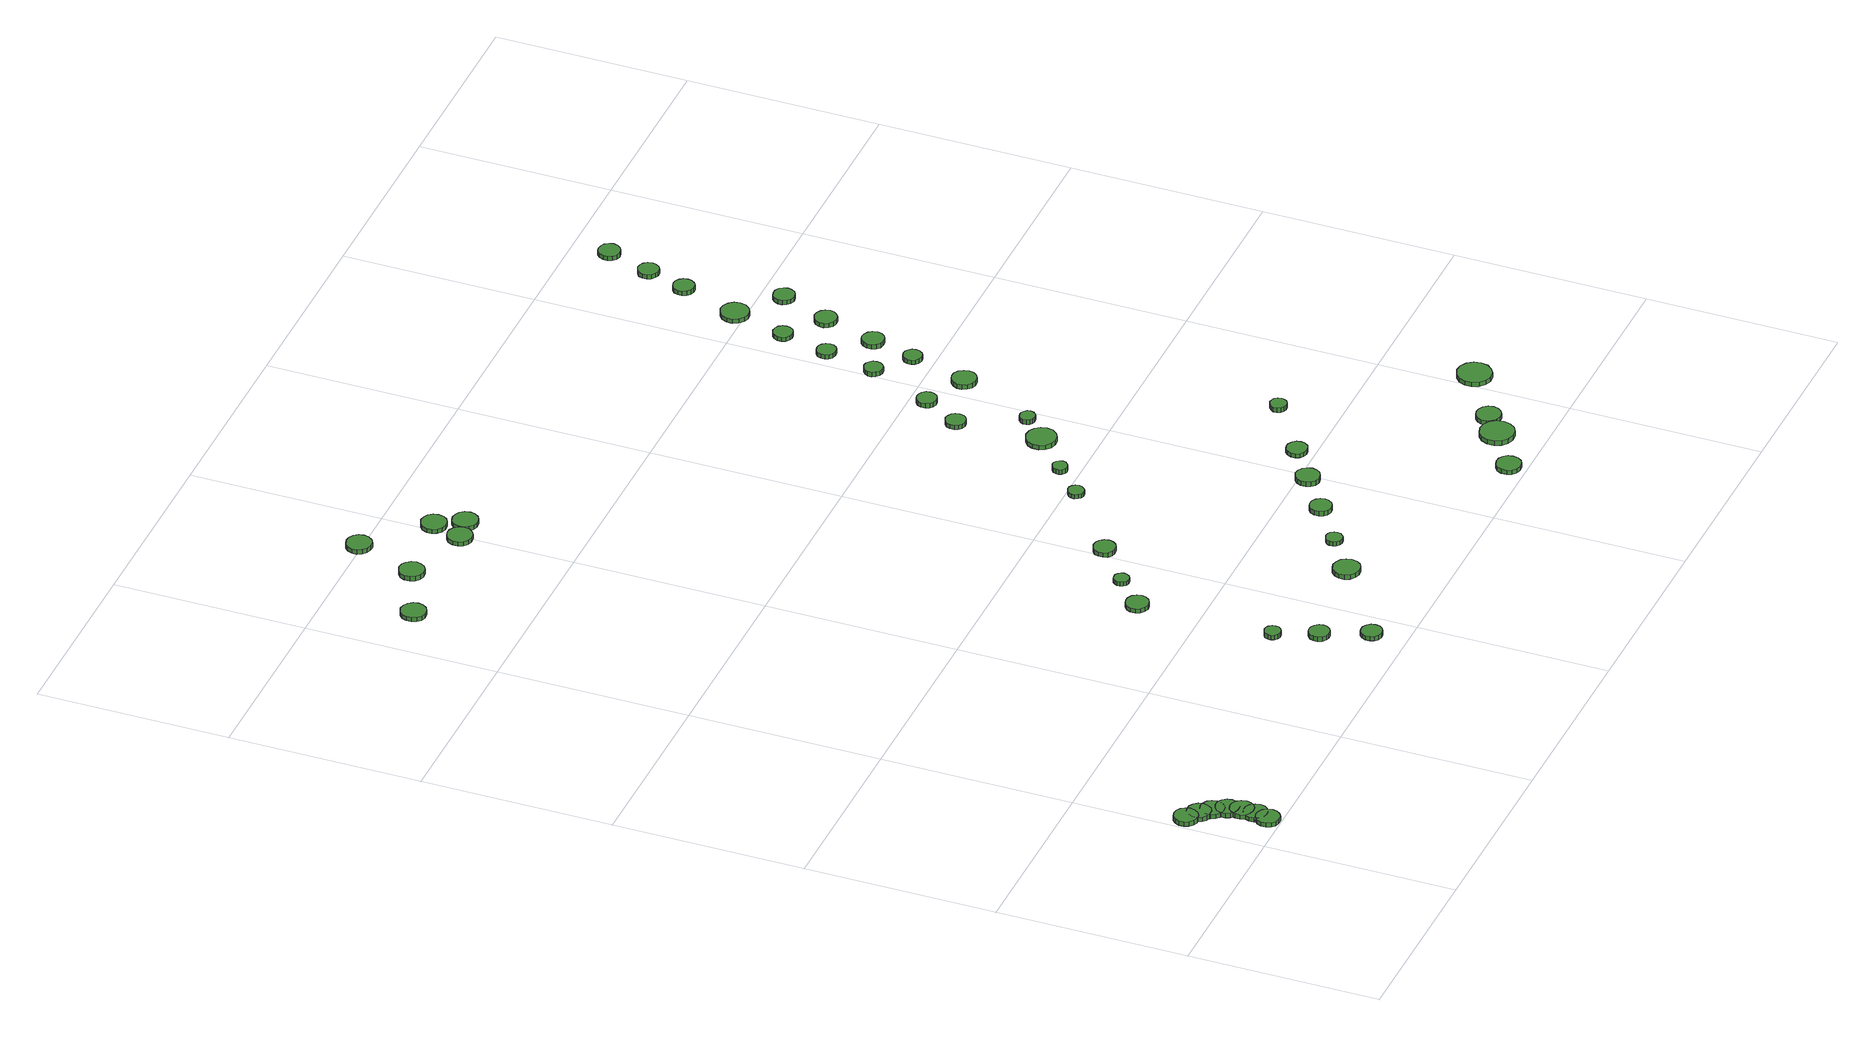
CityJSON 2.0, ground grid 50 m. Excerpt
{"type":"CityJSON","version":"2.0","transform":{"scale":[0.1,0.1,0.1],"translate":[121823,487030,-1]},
"CityObjects":{
"tree1":{"type":"SolitaryVegetationObject","attributes":{"function":"something"},"geometry":[{"type":"MultiSurface","lod":"1","boundaries":[[[0,1,2,3,4,5,6,7,8,9,10,11,12,13,14]],[[15,16,17,18,19,20,21,22,23,24,25,26,27,28,29]],[[0,29,28,1]],[[1,28,27,2]],[[2,27,26,3]],[[3,26,25,4]],[[4,25,24,5]],[[5,24,23,6]],[[6,23,22,7]],[[7,22,21,8]],[[8,21,20,9]],[[9,20,19,10]],[[10,19,18,11]],[[11,18,17,12]],[[12,17,16,13]],[[13,16,15,14]],[[14,15,29,0]]]}]},
"tree2":{"type":"SolitaryVegetationObject","attributes":{"function":"something"},"geometry":[{"type":"MultiSurface","lod":"1","boundaries":[[[30,31,32,33,34,35,36,37,38,39,40,41,42,43,44]],[[45,46,47,48,49,50,51,52,53,54,55,56,57,58,59]],[[30,59,58,31]],[[31,58,57,32]],[[32,57,56,33]],[[33,56,55,34]],[[34,55,54,35]],[[35,54,53,36]],[[36,53,52,37]],[[37,52,51,38]],[[38,51,50,39]],[[39,50,49,40]],[[40,49,48,41]],[[41,48,47,42]],[[42,47,46,43]],[[43,46,45,44]],[[44,45,59,30]]]}]},
"tree3":{"type":"SolitaryVegetationObject","attributes":{"function":"something"},"geometry":[{"type":"MultiSurface","lod":"1","boundaries":[[[60,61,62,63,64,65,66,67,68,69,70,71,72,73,74]],[[75,76,77,78,79,80,81,82,83,84,85,86,87,88,89]],[[60,89,88,61]],[[61,88,87,62]],[[62,87,86,63]],[[63,86,85,64]],[[64,85,84,65]],[[65,84,83,66]],[[66,83,82,67]],[[67,82,81,68]],[[68,81,80,69]],[[69,80,79,70]],[[70,79,78,71]],[[71,78,77,72]],[[72,77,76,73]],[[73,76,75,74]],[[74,75,89,60]]]}]},
"tree4":{"type":"SolitaryVegetationObject","attributes":{"function":"something"},"geometry":[{"type":"MultiSurface","lod":"1","boundaries":[[[90,91,92,93,94,95,96,97,98,99,100,101,102,103,104]],[[105,106,107,108,109,110,111,112,113,114,115,116,117,118,119]],[[90,119,118,91]],[[91,118,117,92]],[[92,117,116,93]],[[93,116,115,94]],[[94,115,114,95]],[[95,114,113,96]],[[96,113,112,97]],[[97,112,111,98]],[[98,111,110,99]],[[99,110,109,100]],[[100,109,108,101]],[[101,108,107,102]],[[102,107,106,103]],[[103,106,105,104]],[[104,105,119,90]]]}]},
"tree5":{"type":"SolitaryVegetationObject","attributes":{"function":"something"},"geometry":[{"type":"MultiSurface","lod":"1","boundaries":[[[120,121,122,123,124,125,126,127,128,129,130,131,132,133,134]],[[135,136,137,138,139,140,141,142,143,144,145,146,147,148,149]],[[120,149,148,121]],[[121,148,147,122]],[[122,147,146,123]],[[123,146,145,124]],[[124,145,144,125]],[[125,144,143,126]],[[126,143,142,127]],[[127,142,141,128]],[[128,141,140,129]],[[129,140,139,130]],[[130,139,138,131]],[[131,138,137,132]],[[132,137,136,133]],[[133,136,135,134]],[[134,135,149,120]]]}]},
"tree6":{"type":"SolitaryVegetationObject","attributes":{"function":"something"},"geometry":[{"type":"MultiSurface","lod":"1","boundaries":[[[150,151,152,153,154,155,156,157,158,159,160,161,162,163,164]],[[165,166,167,168,169,170,171,172,173,174,175,176,177,178,179]],[[150,179,178,151]],[[151,178,177,152]],[[152,177,176,153]],[[153,176,175,154]],[[154,175,174,155]],[[155,174,173,156]],[[156,173,172,157]],[[157,172,171,158]],[[158,171,170,159]],[[159,170,169,160]],[[160,169,168,161]],[[161,168,167,162]],[[162,167,166,163]],[[163,166,165,164]],[[164,165,179,150]]]}]},
"tree7":{"type":"SolitaryVegetationObject","attributes":{"function":"something"},"geometry":[{"type":"MultiSurface","lod":"1","boundaries":[[[180,181,182,183,184,185,186,187,188,189,190,191,192,193,194]],[[195,196,197,198,199,200,201,202,203,204,205,206,207,208,209]],[[180,209,208,181]],[[181,208,207,182]],[[182,207,206,183]],[[183,206,205,184]],[[184,205,204,185]],[[185,204,203,186]],[[186,203,202,187]],[[187,202,201,188]],[[188,201,200,189]],[[189,200,199,190]],[[190,199,198,191]],[[191,198,197,192]],[[192,197,196,193]],[[193,196,195,194]],[[194,195,209,180]]]}]},
"tree8":{"type":"SolitaryVegetationObject","attributes":{"function":"something"},"geometry":[{"type":"MultiSurface","lod":"1","boundaries":[[[210,211,212,213,214,215,216,217,218,219,220,221,222,223,224]],[[225,226,227,228,229,230,231,232,233,234,235,236,237,238,239]],[[210,239,238,211]],[[211,238,237,212]],[[212,237,236,213]],[[213,236,235,214]],[[214,235,234,215]],[[215,234,233,216]],[[216,233,232,217]],[[217,232,231,218]],[[218,231,230,219]],[[219,230,229,220]],[[220,229,228,221]],[[221,228,227,222]],[[222,227,226,223]],[[223,226,225,224]],[[224,225,239,210]]]}]},
"tree9":{"type":"SolitaryVegetationObject","attributes":{"function":"something"},"geometry":[{"type":"MultiSurface","lod":"1","boundaries":[[[240,241,242,243,244,245,246,247,248,249,250,251,252,253,254]],[[255,256,257,258,259,260,261,262,263,264,265,266,267,268,269]],[[240,269,268,241]],[[241,268,267,242]],[[242,267,266,243]],[[243,266,265,244]],[[244,265,264,245]],[[245,264,263,246]],[[246,263,262,247]],[[247,262,261,248]],[[248,261,260,249]],[[249,260,259,250]],[[250,259,258,251]],[[251,258,257,252]],[[252,257,256,253]],[[253,256,255,254]],[[254,255,269,240]]]}]},
"tree10":{"type":"SolitaryVegetationObject","attributes":{"function":"something"},"geometry":[{"type":"MultiSurface","lod":"1","boundaries":[[[270,271,272,273,274,275,276,277,278,279,280,281,282,283,284]],[[285,286,287,288,289,290,291,292,293,294,295,296,297,298,299]],[[270,299,298,271]],[[271,298,297,272]],[[272,297,296,273]],[[273,296,295,274]],[[274,295,294,275]],[[275,294,293,276]],[[276,293,292,277]],[[277,292,291,278]],[[278,291,290,279]],[[279,290,289,280]],[[280,289,288,281]],[[281,288,287,282]],[[282,287,286,283]],[[283,286,285,284]],[[284,285,299,270]]]}]},
"tree11":{"type":"SolitaryVegetationObject","attributes":{"function":"something"},"geometry":[{"type":"MultiSurface","lod":"1","boundaries":[[[300,301,302,303,304,305,306,307,308,309,310,311,312,313,314]],[[315,316,317,318,319,320,321,322,323,324,325,326,327,328,329]],[[300,329,328,301]],[[301,328,327,302]],[[302,327,326,303]],[[303,326,325,304]],[[304,325,324,305]],[[305,324,323,306]],[[306,323,322,307]],[[307,322,321,308]],[[308,321,320,309]],[[309,320,319,310]],[[310,319,318,311]],[[311,318,317,312]],[[312,317,316,313]],[[313,316,315,314]],[[314,315,329,300]]]}]},
"tree12":{"type":"SolitaryVegetationObject","attributes":{"function":"something"},"geometry":[{"type":"MultiSurface","lod":"1","boundaries":[[[330,331,332,333,334,335,336,337,338,339,340,341,342,343,344]],[[345,346,347,348,349,350,351,352,353,354,355,356,357,358,359]],[[330,359,358,331]],[[331,358,357,332]],[[332,357,356,333]],[[333,356,355,334]],[[334,355,354,335]],[[335,354,353,336]],[[336,353,352,337]],[[337,352,351,338]],[[338,351,350,339]],[[339,350,349,340]],[[340,349,348,341]],[[341,348,347,342]],[[342,347,346,343]],[[343,346,345,344]],[[344,345,359,330]]]}]},
"tree13":{"type":"SolitaryVegetationObject","attributes":{"function":"something"},"geometry":[{"type":"MultiSurface","lod":"1","boundaries":[[[360,361,362,363,364,365,366,367,368,369,370,371,372,373,374]],[[375,376,377,378,379,380,381,382,383,384,385,386,387,388,389]],[[360,389,388,361]],[[361,388,387,362]],[[362,387,386,363]],[[363,386,385,364]],[[364,385,384,365]],[[365,384,383,366]],[[366,383,382,367]],[[367,382,381,368]],[[368,381,380,369]],[[369,380,379,370]],[[370,379,378,371]],[[371,378,377,372]],[[372,377,376,373]],[[373,376,375,374]],[[374,375,389,360]]]}]},
"tree14":{"type":"SolitaryVegetationObject","attributes":{"function":"something"},"geometry":[{"type":"MultiSurface","lod":"1","boundaries":[[[390,391,392,393,394,395,396,397,398,399,400,401,402,403,404]],[[405,406,407,408,409,410,411,412,413,414,415,416,417,418,419]],[[390,419,418,391]],[[391,418,417,392]],[[392,417,416,393]],[[393,416,415,394]],[[394,415,414,395]],[[395,414,413,396]],[[396,413,412,397]],[[397,412,411,398]],[[398,411,410,399]],[[399,410,409,400]],[[400,409,408,401]],[[401,408,407,402]],[[402,407,406,403]],[[403,406,405,404]],[[404,405,419,390]]]}]},
"tree15":{"type":"SolitaryVegetationObject","attributes":{"function":"something"},"geometry":[{"type":"MultiSurface","lod":"1","boundaries":[[[420,421,422,423,424,425,426,427,428,429,430,431,432,433,434]],[[435,436,437,438,439,440,441,442,443,444,445,446,447,448,449]],[[420,449,448,421]],[[421,448,447,422]],[[422,447,446,423]],[[423,446,445,424]],[[424,445,444,425]],[[425,444,443,426]],[[426,443,442,427]],[[427,442,441,428]],[[428,441,440,429]],[[429,440,439,430]],[[430,439,438,431]],[[431,438,437,432]],[[432,437,436,433]],[[433,436,435,434]],[[434,435,449,420]]]}]},
"tree16":{"type":"SolitaryVegetationObject","attributes":{"function":"something"},"geometry":[{"type":"MultiSurface","lod":"1","boundaries":[[[450,451,452,453,454,455,456,457,458,459,460,461,462,463,464]],[[465,466,467,468,469,470,471,472,473,474,475,476,477,478,479]],[[450,479,478,451]],[[451,478,477,452]],[[452,477,476,453]],[[453,476,475,454]],[[454,475,474,455]],[[455,474,473,456]],[[456,473,472,457]],[[457,472,471,458]],[[458,471,470,459]],[[459,470,469,460]],[[460,469,468,461]],[[461,468,467,462]],[[462,467,466,463]],[[463,466,465,464]],[[464,465,479,450]]]}]},
"tree17":{"type":"SolitaryVegetationObject","attributes":{"function":"something"},"geometry":[{"type":"MultiSurface","lod":"1","boundaries":[[[480,481,482,483,484,485,486,487,488,489,490,491,492,493,494]],[[495,496,497,498,499,500,501,502,503,504,505,506,507,508,509]],[[480,509,508,481]],[[481,508,507,482]],[[482,507,506,483]],[[483,506,505,484]],[[484,505,504,485]],[[485,504,503,486]],[[486,503,502,487]],[[487,502,501,488]],[[488,501,500,489]],[[489,500,499,490]],[[490,499,498,491]],[[491,498,497,492]],[[492,497,496,493]],[[493,496,495,494]],[[494,495,509,480]]]}]},
"tree18":{"type":"SolitaryVegetationObject","attributes":{"function":"something"},"geometry":[{"type":"MultiSurface","lod":"1","boundaries":[[[510,511,512,513,514,515,516,517,518,519,520,521,522,523,524]],[[525,526,527,528,529,530,531,532,533,534,535,536,537,538,539]],[[510,539,538,511]],[[511,538,537,512]],[[512,537,536,513]],[[513,536,535,514]],[[514,535,534,515]],[[515,534,533,516]],[[516,533,532,517]],[[517,532,531,518]],[[518,531,530,519]],[[519,530,529,520]],[[520,529,528,521]],[[521,528,527,522]],[[522,527,526,523]],[[523,526,525,524]],[[524,525,539,510]]]}]},
"tree19":{"type":"SolitaryVegetationObject","attributes":{"function":"something"},"geometry":[{"type":"MultiSurface","lod":"1","boundaries":[[[540,541,542,543,544,545,546,547,548,549,550,551,552,553,554]],[[555,556,557,558,559,560,561,562,563,564,565,566,567,568,569]],[[540,569,568,541]],[[541,568,567,542]],[[542,567,566,543]],[[543,566,565,544]],[[544,565,564,545]],[[545,564,563,546]],[[546,563,562,547]],[[547,562,561,548]],[[548,561,560,549]],[[549,560,559,550]],[[550,559,558,551]],[[551,558,557,552]],[[552,557,556,553]],[[553,556,555,554]],[[554,555,569,540]]]}]},
"tree20":{"type":"SolitaryVegetationObject","attributes":{"function":"something"},"geometry":[{"type":"MultiSurface","lod":"1","boundaries":[[[570,571,572,573,574,575,576,577,578,579,580,581,582,583,584]],[[585,586,587,588,589,590,591,592,593,594,595,596,597,598,599]],[[570,599,598,571]],[[571,598,597,572]],[[572,597,596,573]],[[573,596,595,574]],[[574,595,594,575]],[[575,594,593,576]],[[576,593,592,577]],[[577,592,591,578]],[[578,591,590,579]],[[579,590,589,580]],[[580,589,588,581]],[[581,588,587,582]],[[582,587,586,583]],[[583,586,585,584]],[[584,585,599,570]]]}]},
"tree21":{"type":"SolitaryVegetationObject","attributes":{"function":"something"},"geometry":[{"type":"MultiSurface","lod":"1","boundaries":[[[600,601,602,603,604,605,606,607,608,609,610,611,612,613,614]],[[615,616,617,618,619,620,621,622,623,624,625,626,627,628,629]],[[600,629,628,601]],[[601,628,627,602]],[[602,627,626,603]],[[603,626,625,604]],[[604,625,624,605]],[[605,624,623,606]],[[606,623,622,607]],[[607,622,621,608]],[[608,621,620,609]],[[609,620,619,610]],[[610,619,618,611]],[[611,618,617,612]],[[612,617,616,613]],[[613,616,615,614]],[[614,615,629,600]]]}]},
"tree22":{"type":"SolitaryVegetationObject","attributes":{"function":"something"},"geometry":[{"type":"MultiSurface","lod":"1","boundaries":[[[630,631,632,633,634,635,636,637,638,639,640,641,642,643,644]],[[645,646,647,648,649,650,651,652,653,654,655,656,657,658,659]],[[630,659,658,631]],[[631,658,657,632]],[[632,657,656,633]],[[633,656,655,634]],[[634,655,654,635]],[[635,654,653,636]],[[636,653,652,637]],[[637,652,651,638]],[[638,651,650,639]],[[639,650,649,640]],[[640,649,648,641]],[[641,648,647,642]],[[642,647,646,643]],[[643,646,645,644]],[[644,645,659,630]]]}]},
"tree23":{"type":"SolitaryVegetationObject","attributes":{"function":"something"},"geometry":[{"type":"MultiSurface","lod":"1","boundaries":[[[660,661,662,663,664,665,666,667,668,669,670,671,672,673,674]],[[675,676,677,678,679,680,681,682,683,684,685,686,687,688,689]],[[660,689,688,661]],[[661,688,687,662]],[[662,687,686,663]],[[663,686,685,664]],[[664,685,684,665]],[[665,684,683,666]],[[666,683,682,667]],[[667,682,681,668]],[[668,681,680,669]],[[669,680,679,670]],[[670,679,678,671]],[[671,678,677,672]],[[672,677,676,673]],[[673,676,675,674]],[[674,675,689,660]]]}]},
"tree24":{"type":"SolitaryVegetationObject","attributes":{"function":"something"},"geometry":[{"type":"MultiSurface","lod":"1","boundaries":[[[690,691,692,693,694,695,696,697,698,699,700,701,702,703,704]],[[705,706,707,708,709,710,711,712,713,714,715,716,717,718,719]],[[690,719,718,691]],[[691,718,717,692]],[[692,717,716,693]],[[693,716,715,694]],[[694,715,714,695]],[[695,714,713,696]],[[696,713,712,697]],[[697,712,711,698]],[[698,711,710,699]],[[699,710,709,700]],[[700,709,708,701]],[[701,708,707,702]],[[702,707,706,703]],[[703,706,705,704]],[[704,705,719,690]]]}]},
"tree25":{"type":"SolitaryVegetationObject","attributes":{"function":"something"},"geometry":[{"type":"MultiSurface","lod":"1","boundaries":[[[720,721,722,723,724,725,726,727,728,729,730,731,732,733,734]],[[735,736,737,738,739,740,741,742,743,744,745,746,747,748,749]],[[720,749,748,721]],[[721,748,747,722]],[[722,747,746,723]],[[723,746,745,724]],[[724,745,744,725]],[[725,744,743,726]],[[726,743,742,727]],[[727,742,741,728]],[[728,741,740,729]],[[729,740,739,730]],[[730,739,738,731]],[[731,738,737,732]],[[732,737,736,733]],[[733,736,735,734]],[[734,735,749,720]]]}]},
"tree26":{"type":"SolitaryVegetationObject","attributes":{"function":"something"},"geometry":[{"type":"MultiSurface","lod":"1","boundaries":[[[750,751,752,753,754,755,756,757,758,759,760,761,762,763,764]],[[765,766,767,768,769,770,771,772,773,774,775,776,777,778,779]],[[750,779,778,751]],[[751,778,777,752]],[[752,777,776,753]],[[753,776,775,754]],[[754,775,774,755]],[[755,774,773,756]],[[756,773,772,757]],[[757,772,771,758]],[[758,771,770,759]],[[759,770,769,760]],[[760,769,768,761]],[[761,768,767,762]],[[762,767,766,763]],[[763,766,765,764]],[[764,765,779,750]]]}]},
"tree27":{"type":"SolitaryVegetationObject","attributes":{"function":"something"},"geometry":[{"type":"MultiSurface","lod":"1","boundaries":[[[780,781,782,783,784,785,786,787,788,789,790,791,792,793,794]],[[795,796,797,798,799,800,801,802,803,804,805,806,807,808,809]],[[780,809,808,781]],[[781,808,807,782]],[[782,807,806,783]],[[783,806,805,784]],[[784,805,804,785]],[[785,804,803,786]],[[786,803,802,787]],[[787,802,801,788]],[[788,801,800,789]],[[789,800,799,790]],[[790,799,798,791]],[[791,798,797,792]],[[792,797,796,793]],[[793,796,795,794]],[[794,795,809,780]]]}]},
"tree28":{"type":"SolitaryVegetationObject","attributes":{"function":"something"},"geometry":[{"type":"MultiSurface","lod":"1","boundaries":[[[810,811,812,813,814,815,816,817,818,819,820,821,822,823,824]],[[825,826,827,828,829,830,831,832,833,834,835,836,837,838,839]],[[810,839,838,811]],[[811,838,837,812]],[[812,837,836,813]],[[813,836,835,814]],[[814,835,834,815]],[[815,834,833,816]],[[816,833,832,817]],[[817,832,831,818]],[[818,831,830,819]],[[819,830,829,820]],[[820,829,828,821]],[[821,828,827,822]],[[822,827,826,823]],[[823,826,825,824]],[[824,825,839,810]]]}]},
"tree29":{"type":"SolitaryVegetationObject","attributes":{"function":"something"},"geometry":[{"type":"MultiSurface","lod":"1","boundaries":[[[840,841,842,843,844,845,846,847,848,849,850,851,852,853,854]],[[855,856,857,858,859,860,861,862,863,864,865,866,867,868,869]],[[840,869,868,841]],[[841,868,867,842]],[[842,867,866,843]],[[843,866,865,844]],[[844,865,864,845]],[[845,864,863,846]],[[846,863,862,847]],[[847,862,861,848]],[[848,861,860,849]],[[849,860,859,850]],[[850,859,858,851]],[[851,858,857,852]],[[852,857,856,853]],[[853,856,855,854]],[[854,855,869,840]]]}]},
"tree30":{"type":"SolitaryVegetationObject","attributes":{"function":"something"},"geometry":[{"type":"MultiSurface","lod":"1","boundaries":[[[870,871,872,873,874,875,876,877,878,879,880,881,882,883,884]],[[885,886,887,888,889,890,891,892,893,894,895,896,897,898,899]],[[870,899,898,871]],[[871,898,897,872]],[[872,897,896,873]],[[873,896,895,874]],[[874,895,894,875]],[[875,894,893,876]],[[876,893,892,877]],[[877,892,891,878]],[[878,891,890,879]],[[879,890,889,880]],[[880,889,888,881]],[[881,888,887,882]],[[882,887,886,883]],[[883,886,885,884]],[[884,885,899,870]]]}]},
"tree31":{"type":"SolitaryVegetationObject","attributes":{"function":"something"},"geometry":[{"type":"MultiSurface","lod":"1","boundaries":[[[900,901,902,903,904,905,906,907,908,909,910,911,912,913,914]],[[915,916,917,918,919,920,921,922,923,924,925,926,927,928,929]],[[900,929,928,901]],[[901,928,927,902]],[[902,927,926,903]],[[903,926,925,904]],[[904,925,924,905]],[[905,924,923,906]],[[906,923,922,907]],[[907,922,921,908]],[[908,921,920,909]],[[909,920,919,910]],[[910,919,918,911]],[[911,918,917,912]],[[912,917,916,913]],[[913,916,915,914]],[[914,915,929,900]]]}]},
"tree32":{"type":"SolitaryVegetationObject","attributes":{"function":"something"},"geometry":[{"type":"MultiSurface","lod":"1","boundaries":[[[930,931,932,933,934,935,936,937,938,939,940,941,942,943,944]],[[945,946,947,948,949,950,951,952,953,954,955,956,957,958,959]],[[930,959,958,931]],[[931,958,957,932]],[[932,957,956,933]],[[933,956,955,934]],[[934,955,954,935]],[[935,954,953,936]],[[936,953,952,937]],[[937,952,951,938]],[[938,951,950,939]],[[939,950,949,940]],[[940,949,948,941]],[[941,948,947,942]],[[942,947,946,943]],[[943,946,945,944]],[[944,945,959,930]]]}]},
"tree33":{"type":"SolitaryVegetationObject","attributes":{"function":"something"},"geometry":[{"type":"MultiSurface","lod":"1","boundaries":[[[960,961,962,963,964,965,966,967,968,969,970,971,972,973,974]],[[975,976,977,978,979,980,981,982,983,984,985,986,987,988,989]],[[960,989,988,961]],[[961,988,987,962]],[[962,987,986,963]],[[963,986,985,964]],[[964,985,984,965]],[[965,984,983,966]],[[966,983,982,967]],[[967,982,981,968]],[[968,981,980,969]],[[969,980,979,970]],[[970,979,978,971]],[[971,978,977,972]],[[972,977,976,973]],[[973,976,975,974]],[[974,975,989,960]]]}]},
"tree34":{"type":"SolitaryVegetationObject","attributes":{"function":"something"},"geometry":[{"type":"MultiSurface","lod":"1","boundaries":[[[990,991,992,993,994,995,996,997,998,999,1000,1001,1002,1003,1004]],[[1005,1006,1007,1008,1009,1010,1011,1012,1013,1014,1015,1016,1017,1018,1019]],[[990,1019,1018,991]],[[991,1018,1017,992]],[[992,1017,1016,993]],[[993,1016,1015,994]],[[994,1015,1014,995]],[[995,1014,1013,996]],[[996,1013,1012,997]],[[997,1012,1011,998]],[[998,1011,1010,999]],[[999,1010,1009,1000]],[[1000,1009,1008,1001]],[[1001,1008,1007,1002]],[[1002,1007,1006,1003]],[[1003,1006,1005,1004]],[[1004,1005,1019,990]]]}]},
"tree35":{"type":"SolitaryVegetationObject","attributes":{"function":"something"},"geometry":[{"type":"MultiSurface","lod":"1","boundaries":[[[1020,1021,1022,1023,1024,1025,1026,1027,1028,1029,1030,1031,1032,1033,1034]],[[1035,1036,1037,1038,1039,1040,1041,1042,1043,1044,1045,1046,1047,1048,1049]],[[1020,1049,1048,1021]],[[1021,1048,1047,1022]],[[1022,1047,1046,1023]],[[1023,1046,1045,1024]],[[1024,1045,1044,1025]],[[1025,1044,1043,1026]],[[1026,1043,1042,1027]],[[1027,1042,1041,1028]],[[1028,1041,1040,1029]],[[1029,1040,1039,1030]],[[1030,1039,1038,1031]],[[1031,1038,1037,1032]],[[1032,1037,1036,1033]],[[1033,1036,1035,1034]],[[1034,1035,1049,1020]]]}]},
"tree36":{"type":"SolitaryVegetationObject","attributes":{"function":"something"},"geometry":[{"type":"MultiSurface","lod":"1","boundaries":[[[1050,1051,1052,1053,1054,1055,1056,1057,1058,1059,1060,1061,1062,1063,1064]],[[1065,1066,1067,1068,1069,1070,1071,1072,1073,1074,1075,1076,1077,1078,1079]],[[1050,1079,1078,1051]],[[1051,1078,1077,1052]],[[1052,1077,1076,1053]],[[1053,1076,1075,1054]],[[1054,1075,1074,1055]],[[1055,1074,1073,1056]],[[1056,1073,1072,1057]],[[1057,1072,1071,1058]],[[1058,1071,1070,1059]],[[1059,1070,1069,1060]],[[1060,1069,1068,1061]],[[1061,1068,1067,1062]],[[1062,1067,1066,1063]],[[1063,1066,1065,1064]],[[1064,1065,1079,1050]]]}]},
"tree37":{"type":"SolitaryVegetationObject","attributes":{"function":"something"},"geometry":[{"type":"MultiSurface","lod":"1","boundaries":[[[1080,1081,1082,1083,1084,1085,1086,1087,1088,1089,1090,1091,1092,1093,1094]],[[1095,1096,1097,1098,1099,1100,1101,1102,1103,1104,1105,1106,1107,1108,1109]],[[1080,1109,1108,1081]],[[1081,1108,1107,1082]],[[1082,1107,1106,1083]],[[1083,1106,1105,1084]],[[1084,1105,1104,1085]],[[1085,1104,1103,1086]],[[1086,1103,1102,1087]],[[1087,1102,1101,1088]],[[1088,1101,1100,1089]],[[1089,1100,1099,1090]],[[1090,1099,1098,1091]],[[1091,1098,1097,1092]],[[1092,1097,1096,1093]],[[1093,1096,1095,1094]],[[1094,1095,1109,1080]]]}]},
"tree38":{"type":"SolitaryVegetationObject","attributes":{"function":"something"},"geometry":[{"type":"MultiSurface","lod":"1","boundaries":[[[1110,1111,1112,1113,1114,1115,1116,1117,1118,1119,1120,1121,1122,1123,1124]],[[1125,1126,1127,1128,1129,1130,1131,1132,1133,1134,1135,1136,1137,1138,1139]],[[1110,1139,1138,1111]],[[1111,1138,1137,1112]],[[1112,1137,1136,1113]],[[1113,1136,1135,1114]],[[1114,1135,1134,1115]],[[1115,1134,1133,1116]],[[1116,1133,1132,1117]],[[1117,1132,1131,1118]],[[1118,1131,1130,1119]],[[1119,1130,1129,1120]],[[1120,1129,1128,1121]],[[1121,1128,1127,1122]],[[1122,1127,1126,1123]],[[1123,1126,1125,1124]],[[1124,1125,1139,1110]]]}]},
"tree39":{"type":"SolitaryVegetationObject","attributes":{"function":"something"},"geometry":[{"type":"MultiSurface","lod":"1","boundaries":[[[1140,1141,1142,1143,1144,1145,1146,1147,1148,1149,1150,1151,1152,1153,1154]],[[1155,1156,1157,1158,1159,1160,1161,1162,1163,1164,1165,1166,1167,1168,1169]],[[1140,1169,1168,1141]],[[1141,1168,1167,1142]],[[1142,1167,1166,1143]],[[1143,1166,1165,1144]],[[1144,1165,1164,1145]],[[1145,1164,1163,1146]],[[1146,1163,1162,1147]],[[1147,1162,1161,1148]],[[1148,1161,1160,1149]],[[1149,1160,1159,1150]],[[1150,1159,1158,1151]],[[1151,1158,1157,1152]],[[1152,1157,1156,1153]],[[1153,1156,1155,1154]],[[1154,1155,1169,1140]]]}]},
"tree40":{"type":"SolitaryVegetationObject","attributes":{"function":"something"},"geometry":[{"type":"MultiSurface","lod":"1","boundaries":[[[1170,1171,1172,1173,1174,1175,1176,1177,1178,1179,1180,1181,1182,1183,1184]],[[1185,1186,1187,1188,1189,1190,1191,1192,1193,1194,1195,1196,1197,1198,1199]],[[1170,1199,1198,1171]],[[1171,1198,1197,1172]],[[1172,1197,1196,1173]],[[1173,1196,1195,1174]],[[1174,1195,1194,1175]],[[1175,1194,1193,1176]],[[1176,1193,1192,1177]],[[1177,1192,1191,1178]],[[1178,1191,1190,1179]],[[1179,1190,1189,1180]],[[1180,1189,1188,1181]],[[1181,1188,1187,1182]],[[1182,1187,1186,1183]],[[1183,1186,1185,1184]],[[1184,1185,1199,1170]]]}]},
"tree41":{"type":"SolitaryVegetationObject","attributes":{"function":"something"},"geometry":[{"type":"MultiSurface","lod":"1","boundaries":[[[1200,1201,1202,1203,1204,1205,1206,1207,1208,1209,1210,1211,1212,1213,1214]],[[1215,1216,1217,1218,1219,1220,1221,1222,1223,1224,1225,1226,1227,1228,1229]],[[1200,1229,1228,1201]],[[1201,1228,1227,1202]],[[1202,1227,1226,1203]],[[1203,1226,1225,1204]],[[1204,1225,1224,1205]],[[1205,1224,1223,1206]],[[1206,1223,1222,1207]],[[1207,1222,1221,1208]],[[1208,1221,1220,1209]],[[1209,1220,1219,1210]],[[1210,1219,1218,1211]],[[1211,1218,1217,1212]],[[1212,1217,1216,1213]],[[1213,1216,1215,1214]],[[1214,1215,1229,1200]]]}]},
"tree42":{"type":"SolitaryVegetationObject","attributes":{"function":"something"},"geometry":[{"type":"MultiSurface","lod":"1","boundaries":[[[1230,1231,1232,1233,1234,1235,1236,1237,1238,1239,1240,1241,1242,1243,1244]],[[1245,1246,1247,1248,1249,1250,1251,1252,1253,1254,1255,1256,1257,1258,1259]],[[1230,1259,1258,1231]],[[1231,1258,1257,1232]],[[1232,1257,1256,1233]],[[1233,1256,1255,1234]],[[1234,1255,1254,1235]],[[1235,1254,1253,1236]],[[1236,1253,1252,1237]],[[1237,1252,1251,1238]],[[1238,1251,1250,1239]],[[1239,1250,1249,1240]],[[1240,1249,1248,1241]],[[1241,1248,1247,1242]],[[1242,1247,1246,1243]],[[1243,1246,1245,1244]],[[1244,1245,1259,1230]]]}]},
"tree43":{"type":"SolitaryVegetationObject","attributes":{"function":"something"},"geometry":[{"type":"MultiSurface","lod":"1","boundaries":[[[1260,1261,1262,1263,1264,1265,1266,1267,1268,1269,1270,1271,1272,1273,1274]],[[1275,1276,1277,1278,1279,1280,1281,1282,1283,1284,1285,1286,1287,1288,1289]],[[1260,1289,1288,1261]],[[1261,1288,1287,1262]],[[1262,1287,1286,1263]],[[1263,1286,1285,1264]],[[1264,1285,1284,1265]],[[1265,1284,1283,1266]],[[1266,1283,1282,1267]],[[1267,1282,1281,1268]],[[1268,1281,1280,1269]],[[1269,1280,1279,1270]],[[1270,1279,1278,1271]],[[1271,1278,1277,1272]],[[1272,1277,1276,1273]],[[1273,1276,1275,1274]],[[1274,1275,1289,1260]]]}]},
"tree44":{"type":"SolitaryVegetationObject","attributes":{"function":"something"},"geometry":[{"type":"MultiSurface","lod":"1","boundaries":[[[1290,1291,1292,1293,1294,1295,1296,1297,1298,1299,1300,1301,1302,1303,1304]],[[1305,1306,1307,1308,1309,1310,1311,1312,1313,1314,1315,1316,1317,1318,1319]],[[1290,1319,1318,1291]],[[1291,1318,1317,1292]],[[1292,1317,1316,1293]],[[1293,1316,1315,1294]],[[1294,1315,1314,1295]],[[1295,1314,1313,1296]],[[1296,1313,1312,1297]],[[1297,1312,1311,1298]],[[1298,1311,1310,1299]],[[1299,1310,1309,1300]],[[1300,1309,1308,1301]],[[1301,1308,1307,1302]],[[1302,1307,1306,1303]],[[1303,1306,1305,1304]],[[1304,1305,1319,1290]]]}]},
"tree45":{"type":"SolitaryVegetationObject","attributes":{"function":"something"},"geometry":[{"type":"MultiSurface","lod":"1","boundaries":[[[1320,1321,1322,1323,1324,1325,1326,1327,1328,1329,1330,1331,1332,1333,1334]],[[1335,1336,1337,1338,1339,1340,1341,1342,1343,1344,1345,1346,1347,1348,1349]],[[1320,1349,1348,1321]],[[1321,1348,1347,1322]],[[1322,1347,1346,1323]],[[1323,1346,1345,1324]],[[1324,1345,1344,1325]],[[1325,1344,1343,1326]],[[1326,1343,1342,1327]],[[1327,1342,1341,1328]],[[1328,1341,1340,1329]],[[1329,1340,1339,1330]],[[1330,1339,1338,1331]],[[1331,1338,1337,1332]],[[1332,1337,1336,1333]],[[1333,1336,1335,1334]],[[1334,1335,1349,1320]]]}]},
"tree46":{"type":"SolitaryVegetationObject","attributes":{"function":"something"},"geometry":[{"type":"MultiSurface","lod":"1","boundaries":[[[1350,1351,1352,1353,1354,1355,1356,1357,1358,1359,1360,1361,1362,1363,1364]],[[1365,1366,1367,1368,1369,1370,1371,1372,1373,1374,1375,1376,1377,1378,1379]],[[1350,1379,1378,1351]],[[1351,1378,1377,1352]],[[1352,1377,1376,1353]],[[1353,1376,1375,1354]],[[1354,1375,1374,1355]],[[1355,1374,1373,1356]],[[1356,1373,1372,1357]],[[1357,1372,1371,1358]],[[1358,1371,1370,1359]],[[1359,1370,1369,1360]],[[1360,1369,1368,1361]],[[1361,1368,1367,1362]],[[1362,1367,1366,1363]],[[1363,1366,1365,1364]],[[1364,1365,1379,1350]]]}]},
"tree47":{"type":"SolitaryVegetationObject","attributes":{"function":"something"},"geometry":[{"type":"MultiSurface","lod":"1","boundaries":[[[1380,1381,1382,1383,1384,1385,1386,1387,1388,1389,1390,1391,1392,1393,1394]],[[1395,1396,1397,1398,1399,1400,1401,1402,1403,1404,1405,1406,1407,1408,1409]],[[1380,1409,1408,1381]],[[1381,1408,1407,1382]],[[1382,1407,1406,1383]],[[1383,1406,1405,1384]],[[1384,1405,1404,1385]],[[1385,1404,1403,1386]],[[1386,1403,1402,1387]],[[1387,1402,1401,1388]],[[1388,1401,1400,1389]],[[1389,1400,1399,1390]],[[1390,1399,1398,1391]],[[1391,1398,1397,1392]],[[1392,1397,1396,1393]],[[1393,1396,1395,1394]],[[1394,1395,1409,1380]]]}]}
},
"vertices":[
[65,218,26],[62,230,26],[55,240,26],[44,247,26],[31,248,26],[19,244,26],[10,236,26],[5,224,26],[5,211,26],[10,200,26],[19,191,26],[31,187,26],[44,188,26],[55,195,26],[62,205,26],[62,205,13],[55,195,13],[44,188,13],[31,187,13],[19,191,13],[10,200,13],[5,211,13],[5,224,13],[10,236,13],[19,244,13],[31,248,13],[44,247,13],[55,240,13],[62,230,13],[65,218,13],
[134,31,26],[131,44,26],[124,54,26],[113,60,26],[100,62,26],[88,58,26],[79,49,26],[74,38,26],[74,25,26],[79,13,26],[88,5,26],[100,1,26],[113,2,26],[124,9,26],[131,19,26],[131,19,14],[124,9,14],[113,2,14],[100,1,14],[88,5,14],[79,13,14],[74,25,14],[74,38,14],[79,49,14],[88,58,14],[100,62,14],[113,60,14],[124,54,14],[131,44,14],[134,31,14],
[95,195,26],[92,208,26],[85,218,26],[74,224,26],[61,226,26],[49,222,26],[40,213,26],[34,201,26],[34,189,26],[40,177,26],[49,169,26],[61,165,26],[74,166,26],[85,172,26],[92,183,26],[92,183,13],[85,172,13],[74,166,13],[61,165,13],[49,169,13],[40,177,13],[34,189,13],[34,201,13],[40,213,13],[49,222,13],[61,226,13],[74,224,13],[85,218,13],[92,208,13],[95,195,13],
[143,67,26],[140,79,26],[133,90,26],[122,96,26],[109,97,26],[97,93,26],[88,85,26],[83,73,26],[83,60,26],[88,49,26],[97,40,26],[109,36,26],[122,38,26],[133,44,26],[140,54,26],[140,54,14],[133,44,14],[122,38,14],[109,36,14],[97,40,14],[88,49,14],[83,60,14],[83,73,14],[88,85,14],[97,93,14],[109,97,14],[122,96,14],[133,90,14],[140,79,14],[143,67,14],
[118,169,26],[115,182,26],[108,192,26],[97,198,26],[84,200,26],[72,196,26],[63,187,26],[57,176,26],[57,163,26],[63,151,26],[72,143,26],[84,139,26],[97,140,26],[108,147,26],[115,157,26],[115,157,14],[108,147,14],[97,140,14],[84,139,14],[72,143,14],[63,151,14],[57,163,14],[57,176,14],[63,187,14],[72,196,14],[84,200,14],[97,198,14],[108,192,14],[115,182,14],[118,169,14],
[143,102,27],[140,115,27],[133,125,27],[122,132,27],[109,133,27],[97,129,27],[87,120,27],[82,109,27],[82,96,27],[87,84,27],[97,76,27],[109,72,27],[122,73,27],[133,80,27],[140,90,27],[140,90,14],[133,80,14],[122,73,14],[109,72,14],[97,76,14],[87,84,14],[82,96,14],[82,109,14],[87,120,14],[97,129,14],[109,133,14],[122,132,14],[133,125,14],[140,115,14],[143,102,14],
[135,137,27],[132,149,27],[125,160,27],[114,166,27],[101,167,27],[89,163,27],[79,155,27],[74,143,27],[74,131,27],[79,119,27],[89,110,27],[101,107,27],[114,108,27],[125,114,27],[132,125,27],[132,125,14],[125,114,14],[114,108,14],[101,107,14],[89,110,14],[79,119,14],[74,131,14],[74,143,14],[79,155,14],[89,163,14],[101,167,14],[114,166,14],[125,160,14],[132,149,14],[135,137,14],
[177,2275,29],[174,2288,29],[166,2299,29],[154,2306,29],[141,2308,29],[128,2303,29],[118,2294,29],[113,2282,29],[113,2269,29],[118,2256,29],[128,2247,29],[141,2243,29],[154,2244,29],[166,2251,29],[174,2262,29],[174,2262,17],[166,2251,17],[154,2244,17],[141,2243,17],[128,2247,17],[118,2256,17],[113,2269,17],[113,2282,17],[118,2294,17],[128,2303,17],[141,2308,17],[154,2306,17],[166,2299,17],[174,2288,17],[177,2275,17],
[854,310,30],[853,319,30],[847,326,30],[840,330,30],[831,331,30],[823,328,30],[816,323,30],[813,315,30],[813,306,30],[816,298,30],[823,292,30],[831,289,30],[840,290,30],[847,294,30],[853,302,30],[853,302,17],[847,294,17],[840,290,17],[831,289,17],[823,292,17],[816,298,17],[813,306,17],[813,315,17],[816,323,17],[823,328,17],[831,331,17],[840,330,17],[847,326,17],[853,319,17],[854,310,17],
[906,206,26],[904,217,26],[897,226,26],[887,232,26],[876,233,26],[866,230,26],[857,222,26],[853,212,26],[853,201,26],[857,190,26],[866,183,26],[876,180,26],[887,181,26],[897,186,26],[904,195,26],[904,195,13],[897,186,13],[887,181,13],[876,180,13],[866,183,13],[857,190,13],[853,201,13],[853,212,13],[857,222,13],[866,230,13],[876,233,13],[887,232,13],[897,226,13],[904,217,13],[906,206,13],
[957,90,24],[955,101,24],[948,110,24],[938,116,24],[927,117,24],[916,114,24],[908,106,24],[904,96,24],[904,85,24],[908,74,24],[916,67,24],[927,63,24],[938,65,24],[948,70,24],[955,79,24],[955,79,12],[948,70,12],[938,65,12],[927,63,12],[916,67,12],[908,74,12],[904,85,12],[904,96,12],[908,106,12],[916,114,12],[927,117,12],[938,116,12],[948,110,12],[955,101,12],[957,90,12],
[336,2343,30],[333,2356,30],[325,2367,30],[314,2374,30],[300,2376,30],[287,2371,30],[277,2362,30],[272,2350,30],[272,2336,30],[277,2324,30],[287,2315,30],[300,2311,30],[314,2312,30],[325,2319,30],[333,2330,30],[333,2330,17],[325,2319,17],[314,2312,17],[300,2311,17],[287,2315,17],[277,2324,17],[272,2336,17],[272,2350,17],[277,2362,17],[287,2371,17],[300,2376,17],[314,2374,17],[325,2367,17],[333,2356,17],[336,2343,17],
[861,662,25],[858,674,25],[851,684,25],[840,690,25],[828,691,25],[816,687,25],[807,679,25],[802,668,25],[802,656,25],[807,644,25],[816,636,25],[828,632,25],[840,634,25],[851,640,25],[858,650,25],[858,650,13],[851,640,13],[840,634,13],[828,632,13],[816,636,13],[807,644,13],[802,656,13],[802,668,13],[807,679,13],[816,687,13],[828,691,13],[840,690,13],[851,684,13],[858,674,13],[861,662,13],
[396,2504,29],[393,2517,29],[385,2528,29],[373,2535,29],[360,2536,29],[347,2532,29],[337,2523,29],[331,2511,29],[331,2497,29],[337,2485,29],[347,2476,29],[360,2472,29],[373,2473,29],[385,2480,29],[393,2491,29],[393,2491,16],[385,2480,16],[373,2473,16],[360,2472,16],[347,2476,16],[337,2485,16],[331,2497,16],[331,2511,16],[337,2523,16],[347,2532,16],[360,2536,16],[373,2535,16],[385,2528,16],[393,2517,16],[396,2504,16],
[933,736,25],[931,744,25],[926,750,25],[919,755,25],[911,755,25],[903,753,25],[897,747,25],[894,740,25],[894,732,25],[897,724,25],[903,719,25],[911,716,25],[919,717,25],[926,721,25],[931,728,25],[931,728,13],[926,721,13],[919,717,13],[911,716,13],[903,719,13],[897,724,13],[894,732,13],[894,740,13],[897,747,13],[903,753,13],[911,755,13],[919,755,13],[926,750,13],[931,744,13],[933,736,13],
[517,2290,29],[514,2303,29],[506,2314,29],[494,2321,29],[481,2322,29],[468,2318,29],[458,2309,29],[453,2296,29],[453,2283,29],[458,2271,29],[468,2262,29],[481,2257,29],[494,2259,29],[506,2266,29],[514,2276,29],[514,2276,17],[506,2266,17],[494,2259,17],[481,2257,17],[468,2262,17],[458,2271,17],[453,2283,17],[453,2296,17],[458,2309,17],[468,2318,17],[481,2322,17],[494,2321,17],[506,2314,17],[514,2303,17],[517,2290,17],
[545,2369,28],[542,2382,28],[534,2393,28],[522,2399,28],[509,2401,28],[496,2397,28],[486,2388,28],[480,2375,28],[480,2362,28],[486,2349,28],[496,2340,28],[509,2336,28],[522,2338,28],[534,2344,28],[542,2355,28],[542,2355,16],[534,2344,16],[522,2338,16],[509,2336,16],[496,2340,16],[486,2349,16],[480,2362,16],[480,2375,16],[486,2388,16],[496,2397,16],[509,2401,16],[522,2399,16],[534,2393,16],[542,2382,16],[545,2369,16],
[1189,245,27],[1186,259,27],[1178,270,27],[1165,277,27],[1151,279,27],[1137,275,27],[1126,265,27],[1120,252,27],[1120,237,27],[1126,224,27],[1137,215,27],[1151,210,27],[1165,212,27],[1178,219,27],[1186,230,27],[1186,230,14],[1178,219,14],[1165,212,14],[1151,210,14],[1137,215,14],[1126,224,14],[1120,237,14],[1120,252,14],[1126,265,14],[1137,275,14],[1151,279,14],[1165,277,14],[1178,270,14],[1186,259,14],[1189,245,14],
[582,2301,29],[579,2315,29],[571,2326,29],[559,2332,29],[546,2334,29],[533,2330,29],[523,2321,29],[517,2308,29],[517,2295,29],[523,2282,29],[533,2273,29],[546,2269,29],[559,2271,29],[571,2277,29],[579,2288,29],[579,2288,16],[571,2277,16],[559,2271,16],[546,2269,16],[533,2273,16],[523,2282,16],[517,2295,16],[517,2308,16],[523,2321,16],[533,2330,16],[546,2334,16],[559,2332,16],[571,2326,16],[579,2315,16],[582,2301,16],
[1046,821,28],[1043,832,28],[1036,842,28],[1026,848,28],[1014,849,28],[1003,845,28],[994,837,28],[990,827,28],[990,815,28],[994,804,28],[1003,796,28],[1014,793,28],[1026,794,28],[1036,800,28],[1043,809,28],[1043,809,15],[1036,800,15],[1026,794,15],[1014,793,15],[1003,796,15],[994,804,15],[990,815,15],[990,827,15],[994,837,15],[1003,845,15],[1014,849,15],[1026,848,15],[1036,842,15],[1043,832,15],[1046,821,15],
[1285,321,25],[1284,329,25],[1278,337,25],[1271,341,25],[1262,342,25],[1253,339,25],[1246,333,25],[1243,325,25],[1243,316,25],[1246,308,25],[1253,302,25],[1262,299,25],[1271,300,25],[1278,305,25],[1284,312,25],[1284,312,13],[1278,305,13],[1271,300,13],[1262,299,13],[1253,302,13],[1246,308,13],[1243,316,13],[1243,325,13],[1246,333,13],[1253,339,13],[1262,342,13],[1271,341,13],[1278,337,13],[1284,329,13],[1285,321,13],
[1406,401,25],[1403,413,25],[1396,422,25],[1386,428,25],[1374,429,25],[1363,426,25],[1355,418,25],[1350,407,25],[1350,395,25],[1355,384,25],[1363,377,25],[1374,373,25],[1386,374,25],[1396,380,25],[1403,390,25],[1403,390,12],[1396,380,12],[1386,374,12],[1374,373,12],[1363,377,12],[1355,384,12],[1350,395,12],[1350,407,12],[1355,418,12],[1363,426,12],[1374,429,12],[1386,428,12],[1396,422,12],[1403,413,12],[1406,401,12],
[1237,975,26],[1235,984,26],[1230,991,26],[1223,995,26],[1214,996,26],[1206,993,26],[1200,987,26],[1196,979,26],[1196,971,26],[1200,963,26],[1206,957,26],[1214,954,26],[1223,955,26],[1230,960,26],[1235,967,26],[1235,967,14],[1230,960,14],[1223,955,14],[1214,954,14],[1206,957,14],[1200,963,14],[1196,971,14],[1196,979,14],[1200,987,14],[1206,993,14],[1214,996,14],[1223,995,14],[1230,991,14],[1235,984,14],[1237,975,14],
[1320,1050,25],[1318,1058,25],[1313,1065,25],[1306,1069,25],[1298,1070,25],[1290,1067,25],[1284,1062,25],[1281,1054,25],[1281,1046,25],[1284,1039,25],[1290,1033,25],[1298,1031,25],[1306,1032,25],[1313,1036,25],[1318,1042,25],[1318,1042,12],[1313,1036,12],[1306,1032,12],[1298,1031,12],[1290,1033,12],[1284,1039,12],[1281,1046,12],[1281,1054,12],[1284,1062,12],[1290,1067,12],[1298,1070,12],[1306,1069,12],[1313,1065,12],[1318,1058,12],[1320,1050,12],
[1514,477,26],[1511,490,26],[1504,500,26],[1492,507,26],[1480,508,26],[1467,504,26],[1458,495,26],[1453,484,26],[1453,471,26],[1458,459,26],[1467,450,26],[1480,446,26],[1492,448,26],[1504,454,26],[1511,465,26],[1511,465,13],[1504,454,13],[1492,448,13],[1480,446,13],[1467,450,13],[1458,459,13],[1453,471,13],[1453,484,13],[1458,495,13],[1467,504,13],[1480,508,13],[1492,507,13],[1504,500,13],[1511,490,13],[1514,477,13],
[1744,45,24],[1742,58,24],[1734,68,24],[1723,75,24],[1710,76,24],[1697,72,24],[1687,64,24],[1682,52,24],[1682,38,24],[1687,26,24],[1697,18,24],[1710,14,24],[1723,15,24],[1734,21,24],[1742,32,24],[1742,32,12],[1734,21,12],[1723,15,12],[1710,14,12],[1697,18,12],[1687,26,12],[1682,38,12],[1682,52,12],[1687,64,12],[1697,72,12],[1710,76,12],[1723,75,12],[1734,68,12],[1742,58,12],[1744,45,12],
[1436,1138,25],[1433,1153,25],[1423,1166,25],[1409,1174,25],[1393,1176,25],[1378,1171,25],[1366,1160,25],[1360,1146,25],[1360,1129,25],[1366,1115,25],[1378,1104,25],[1393,1099,25],[1409,1101,25],[1423,1109,25],[1433,1122,25],[1433,1122,12],[1423,1109,12],[1409,1101,12],[1393,1099,12],[1378,1104,12],[1366,1115,12],[1360,1129,12],[1360,1146,12],[1366,1160,12],[1378,1171,12],[1393,1176,12],[1409,1174,12],[1423,1166,12],[1433,1153,12],[1436,1138,12],
[1611,545,24],[1609,556,24],[1602,565,24],[1592,571,24],[1581,572,24],[1571,569,24],[1562,561,24],[1558,551,24],[1558,540,24],[1562,530,24],[1571,522,24],[1581,519,24],[1592,520,24],[1602,525,24],[1609,535,24],[1609,535,12],[1602,525,12],[1592,520,12],[1581,519,12],[1571,522,12],[1562,530,12],[1558,540,12],[1558,551,12],[1562,561,12],[1571,569,12],[1581,572,12],[1592,571,12],[1602,565,12],[1609,556,12],[1611,545,12],
[1413,1357,25],[1411,1367,25],[1405,1376,25],[1395,1381,25],[1385,1383,25],[1374,1379,25],[1366,1372,25],[1362,1362,25],[1362,1351,25],[1366,1342,25],[1374,1334,25],[1385,1331,25],[1395,1332,25],[1405,1338,25],[1411,1346,25],[1411,1346,13],[1405,1338,13],[1395,1332,13],[1385,1331,13],[1374,1334,13],[1366,1342,13],[1362,1351,13],[1362,1362,13],[1366,1372,13],[1374,1379,13],[1385,1383,13],[1395,1381,13],[1405,1376,13],[1411,1367,13],[1413,1357,13],
[1488,1202,25],[1486,1210,25],[1481,1216,25],[1474,1221,25],[1466,1221,25],[1458,1219,25],[1452,1213,25],[1448,1206,25],[1448,1197,25],[1452,1190,25],[1458,1184,25],[1466,1182,25],[1474,1183,25],[1481,1187,25],[1486,1193,25],[1486,1193,12],[1481,1187,12],[1474,1183,12],[1466,1182,12],[1458,1184,12],[1452,1190,12],[1448,1197,12],[1448,1206,12],[1452,1213,12],[1458,1219,12],[1466,1221,12],[1474,1221,12],[1481,1216,12],[1486,1210,12],[1488,1202,12],
[1873,121,24],[1869,139,24],[1859,154,24],[1843,163,24],[1825,165,24],[1807,159,24],[1794,147,24],[1786,130,24],[1786,112,24],[1794,95,24],[1807,83,24],[1825,77,24],[1843,79,24],[1859,88,24],[1869,103,24],[1869,103,11],[1859,88,11],[1843,79,11],[1825,77,11],[1807,83,11],[1794,95,11],[1786,112,11],[1786,130,11],[1794,147,11],[1807,159,11],[1825,165,11],[1843,163,11],[1859,154,11],[1869,139,11],[1873,121,11],
[1469,1454,28],[1467,1465,28],[1460,1474,28],[1451,1479,28],[1440,1480,28],[1430,1477,28],[1422,1470,28],[1418,1460,28],[1418,1449,28],[1422,1439,28],[1430,1432,28],[1440,1429,28],[1451,1430,28],[1460,1435,28],[1467,1444,28],[1467,1444,15],[1460,1435,15],[1451,1430,15],[1440,1429,15],[1430,1432,15],[1422,1439,15],[1418,1449,15],[1418,1460,15],[1422,1470,15],[1430,1477,15],[1440,1480,15],[1451,1479,15],[1460,1474,15],[1467,1465,15],[1469,1454,15],
[1763,657,25],[1761,666,25],[1756,673,25],[1748,677,25],[1739,678,25],[1731,675,25],[1724,669,25],[1720,661,25],[1720,652,25],[1724,644,25],[1731,638,25],[1739,635,25],[1748,636,25],[1756,641,25],[1761,648,25],[1761,648,12],[1756,641,12],[1748,636,12],[1739,635,12],[1731,638,12],[1724,644,12],[1720,652,12],[1720,661,12],[1724,669,12],[1731,675,12],[1739,678,12],[1748,677,12],[1756,673,12],[1761,666,12],[1763,657,12],
[1922,167,24],[1919,180,24],[1911,191,24],[1900,197,24],[1887,199,24],[1874,195,24],[1865,186,24],[1859,174,24],[1859,161,24],[1865,149,24],[1874,140,24],[1887,136,24],[1900,137,24],[1911,144,24],[1919,154,24],[1919,154,11],[1911,144,11],[1900,137,11],[1887,136,11],[1874,140,11],[1865,149,11],[1859,161,11],[1859,174,11],[1865,186,11],[1874,195,11],[1887,199,11],[1900,197,11],[1911,191,11],[1919,180,11],[1922,167,11],
[1586,1401,29],[1583,1414,29],[1576,1425,29],[1564,1432,29],[1551,1433,29],[1538,1429,29],[1529,1420,29],[1523,1408,29],[1523,1395,29],[1529,1383,29],[1538,1374,29],[1551,1370,29],[1564,1371,29],[1576,1378,29],[1583,1388,29],[1583,1388,16],[1576,1378,16],[1564,1371,16],[1551,1370,16],[1538,1374,16],[1529,1383,16],[1523,1395,16],[1523,1408,16],[1529,1420,16],[1538,1429,16],[1551,1433,16],[1564,1432,16],[1576,1425,16],[1583,1414,16],[1586,1401,16],
[1541,1623,28],[1539,1633,28],[1533,1641,28],[1525,1646,28],[1515,1647,28],[1505,1644,28],[1498,1637,28],[1493,1628,28],[1493,1618,28],[1498,1609,28],[1505,1602,28],[1515,1599,28],[1525,1600,28],[1533,1605,28],[1539,1613,28],[1539,1613,15],[1533,1605,15],[1525,1600,15],[1515,1599,15],[1505,1602,15],[1498,1609,15],[1493,1618,15],[1493,1628,15],[1498,1637,15],[1505,1644,15],[1515,1647,15],[1525,1646,15],[1533,1641,15],[1539,1633,15],[1541,1623,15],
[1622,1553,29],[1620,1563,29],[1614,1571,29],[1606,1576,29],[1596,1577,29],[1586,1574,29],[1579,1568,29],[1575,1558,29],[1575,1548,29],[1579,1539,29],[1586,1533,29],[1596,1529,29],[1606,1530,29],[1614,1535,29],[1620,1544,29],[1620,1544,17],[1614,1535,17],[1606,1530,17],[1596,1529,17],[1586,1533,17],[1579,1539,17],[1575,1548,17],[1575,1558,17],[1579,1568,17],[1586,1574,17],[1596,1577,17],[1606,1576,17],[1614,1571,17],[1620,1563,17],[1622,1553,17],
[1574,1758,24],[1572,1769,24],[1566,1777,24],[1557,1782,24],[1547,1783,24],[1537,1780,24],[1529,1773,24],[1525,1764,24],[1525,1753,24],[1529,1744,24],[1537,1737,24],[1547,1734,24],[1557,1735,24],[1566,1740,24],[1572,1748,24],[1572,1748,12],[1566,1740,12],[1557,1735,12],[1547,1734,12],[1537,1737,12],[1529,1744,12],[1525,1753,12],[1525,1764,12],[1529,1773,12],[1537,1780,12],[1547,1783,12],[1557,1782,12],[1566,1777,12],[1572,1769,12],[1574,1758,12],
[2080,263,26],[2077,281,26],[2066,296,26],[2050,305,26],[2032,307,26],[2015,301,26],[2001,289,26],[1994,272,26],[1994,254,26],[2001,237,26],[2015,225,26],[2032,219,26],[2050,221,26],[2066,231,26],[2077,245,26],[2077,245,14],[2066,231,14],[2050,221,14],[2032,219,14],[2015,225,14],[2001,237,14],[1994,254,14],[1994,272,14],[2001,289,14],[2015,301,14],[2032,307,14],[2050,305,14],[2066,296,14],[2077,281,14],[2080,263,14],
[1664,1671,24],[1661,1683,24],[1654,1692,24],[1644,1698,24],[1632,1700,24],[1621,1696,24],[1612,1688,24],[1607,1677,24],[1607,1665,24],[1612,1654,24],[1621,1646,24],[1632,1643,24],[1644,1644,24],[1654,1650,24],[1661,1659,24],[1661,1659,11],[1654,1650,11],[1644,1644,11],[1632,1643,11],[1621,1646,11],[1612,1654,11],[1607,1665,11],[1607,1677,11],[1612,1688,11],[1621,1696,11],[1632,1700,11],[1644,1698,11],[1654,1692,11],[1661,1683,11],[1664,1671,11],
[1605,1884,24],[1603,1894,24],[1597,1903,24],[1588,1908,24],[1577,1909,24],[1568,1906,24],[1560,1899,24],[1556,1889,24],[1556,1879,24],[1560,1869,24],[1568,1862,24],[1577,1859,24],[1588,1860,24],[1597,1865,24],[1603,1874,24],[1603,1874,12],[1597,1865,12],[1588,1860,12],[1577,1859,12],[1568,1862,12],[1560,1869,12],[1556,1879,12],[1556,1889,12],[1560,1899,12],[1568,1906,12],[1577,1909,12],[1588,1908,12],[1597,1903,12],[1603,1894,12],[1605,1884,12],
[1647,2022,30],[1644,2037,30],[1635,2049,30],[1622,2056,30],[1607,2058,30],[1593,2053,30],[1582,2043,30],[1575,2029,30],[1575,2014,30],[1582,2000,30],[1593,1990,30],[1607,1986,30],[1622,1987,30],[1635,1995,30],[1644,2007,30],[1644,2007,18],[1635,1995,18],[1622,1987,18],[1607,1986,18],[1593,1990,18],[1582,2000,18],[1575,2014,18],[1575,2029,18],[1582,2043,18],[1593,2053,18],[1607,2058,18],[1622,2056,18],[1635,2049,18],[1644,2037,18],[1647,2022,18],
[1706,1811,24],[1703,1823,24],[1696,1832,24],[1686,1838,24],[1674,1840,24],[1663,1836,24],[1654,1828,24],[1649,1817,24],[1649,1805,24],[1654,1794,24],[1663,1786,24],[1674,1783,24],[1686,1784,24],[1696,1790,24],[1703,1799,24],[1703,1799,11],[1696,1790,11],[1686,1784,11],[1674,1783,11],[1663,1786,11],[1654,1794,11],[1649,1805,11],[1649,1817,11],[1654,1828,11],[1663,1836,11],[1674,1840,11],[1686,1838,11],[1696,1832,11],[1703,1823,11],[1706,1811,11],
[1752,1939,27],[1749,1950,27],[1743,1959,27],[1733,1965,27],[1721,1966,27],[1710,1962,27],[1702,1955,27],[1697,1944,27],[1697,1933,27],[1702,1923,27],[1710,1915,27],[1721,1911,27],[1733,1913,27],[1743,1918,27],[1749,1928,27],[1749,1928,15],[1743,1918,15],[1733,1913,15],[1721,1911,15],[1710,1915,15],[1702,1923,15],[1697,1933,15],[1697,1944,15],[1702,1955,15],[1710,1962,15],[1721,1966,15],[1733,1965,15],[1743,1959,15],[1749,1950,15],[1752,1939,15],
[1694,2177,30],[1691,2188,30],[1685,2197,30],[1675,2203,30],[1664,2204,30],[1653,2201,30],[1645,2193,30],[1640,2183,30],[1640,2172,30],[1645,2161,30],[1653,2154,30],[1664,2150,30],[1675,2151,30],[1685,2157,30],[1691,2166,30],[1691,2166,17],[1685,2157,17],[1675,2151,17],[1664,2150,17],[1653,2154,17],[1645,2161,17],[1640,2172,17],[1640,2183,17],[1645,2193,17],[1653,2201,17],[1664,2204,17],[1675,2203,17],[1685,2197,17],[1691,2188,17],[1694,2177,17],
[1735,2286,23],[1733,2297,23],[1726,2306,23],[1716,2312,23],[1705,2313,23],[1695,2309,23],[1686,2302,23],[1682,2292,23],[1682,2280,23],[1686,2270,23],[1695,2263,23],[1705,2259,23],[1716,2260,23],[1726,2266,23],[1733,2275,23],[1733,2275,11],[1726,2266,11],[1716,2260,11],[1705,2259,11],[1695,2263,11],[1686,2270,11],[1682,2280,11],[1682,2292,11],[1686,2302,11],[1695,2309,11],[1705,2313,11],[1716,2312,11],[1726,2306,11],[1733,2297,11],[1735,2286,11],
[1777,2404,22],[1774,2415,22],[1767,2425,22],[1757,2430,22],[1745,2432,22],[1734,2428,22],[1726,2420,22],[1721,2409,22],[1721,2398,22],[1726,2387,22],[1734,2379,22],[1745,2376,22],[1757,2377,22],[1767,2383,22],[1774,2392,22],[1774,2392,10],[1767,2383,10],[1757,2377,10],[1745,2376,10],[1734,2379,10],[1726,2387,10],[1721,2398,10],[1721,2409,10],[1726,2420,10],[1734,2428,10],[1745,2432,10],[1757,2430,10],[1767,2425,10],[1774,2415,10],[1777,2404,10]
]}
